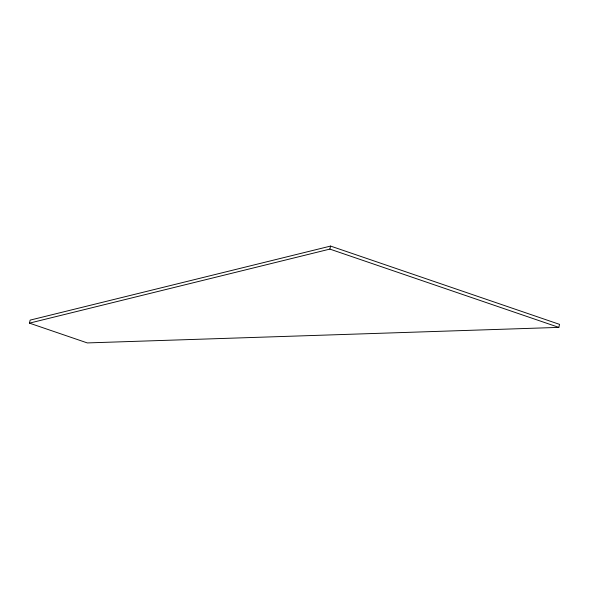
<?xml version="1.0" encoding="UTF-8"?>
<svg xmlns="http://www.w3.org/2000/svg" width="589" height="589" viewBox="0 0 589 589"><rect width="100%" height="100%" fill="white"/><g stroke="black" fill="none" stroke-linecap="round" stroke-linejoin="round"><path stroke-width="0.88" d="M29.45 323.14L30.157 320.114L330.576 246.077L559.55 324.37L558.843 327.388L87.319 342.923L29.45 323.14L329.869 249.095L558.843 327.388M329.869 249.095L330.576 246.077"/></g></svg>
